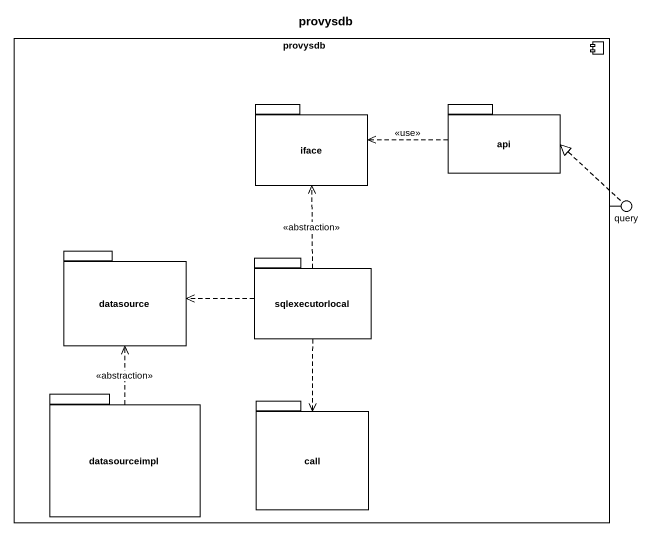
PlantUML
@startuml
title provysdb
component provysdb {
  package iface {
  }
  package api {
  }
  package datasource {
  }
  package sqlexecutorlocal {
  }
  package datasourceimpl {
  }
  package call {
  }
}
() query
provysdb -right- query
api .left.> iface : <<use>>
query .left.|> api
sqlexecutorlocal .up.> iface : <<abstraction>>
sqlexecutorlocal .left.> datasource
sqlexecutorlocal ..> call
datasourceimpl .up.> datasource : <<abstraction>>
@enduml
